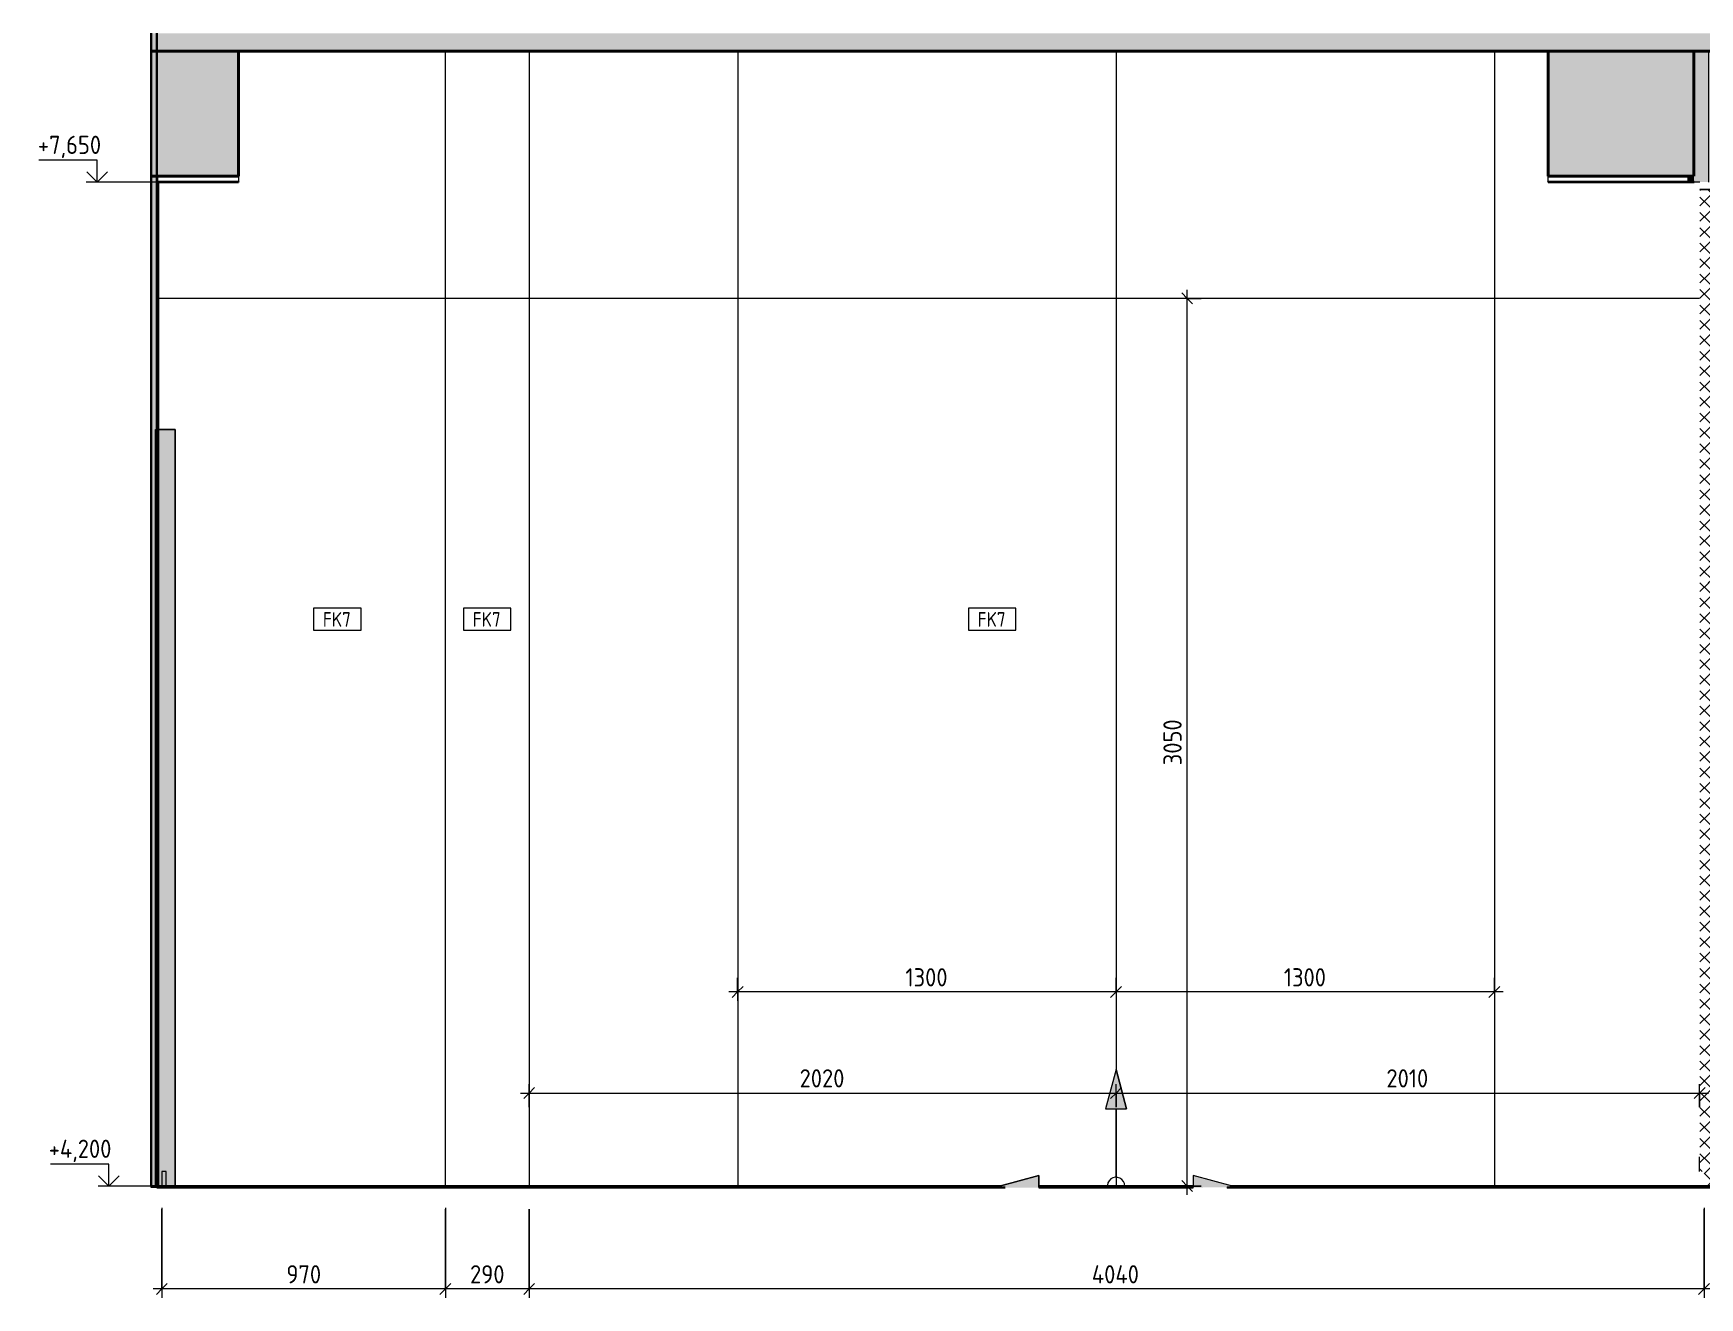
# Model space of a CAD drawing. Header units: millimetres. Extents: x 98018 to 155899, y -1987 to 21700.
# Drawn here: x 132252 to 137976, y 3816 to 8161 of the extents above; entities that cross this region are included whole.
import ezdxf

# ---------------------------------------------------------------- set-up
doc = ezdxf.new("R2010")
doc.units = ezdxf.units.MM
for name, color, linetype, lineweight in [('A-ANNO-DIMS', 7, 'Continuous', 9), ('A-ANNO-DIMS-25', 7, 'Continuous', 9), ('A-DETL-GENF', 7, 'Continuous', 9), ('A-FLOR', 7, 'Continuous', 9), ('A-GENM', 7, 'Continuous', 9), ('A-GLAZ-CWMG', 7, 'Continuous', 9), ('A-WALL-IDEN', 7, 'Continuous', 9), ('A-WALL-PATT', 7, 'Continuous', 9), ('G-ANNO-DIMS', 7, 'Continuous', 9), ('G-ANNO-DIMS-1', 7, 'Continuous', 20), ('I-WALL', 7, 'Continuous', 9)]:
    doc.layers.add(name, color=color, linetype=linetype, lineweight=lineweight)
for name, color, linetype, lineweight, true_color in [('A-CLNG-1', 7, 'Continuous', 9, 0x787878), ('A-CLNG-FNSH-1', 7, 'Continuous', 30, 0x3c3c3c), ('A-FLOR-1', 7, 'Continuous', 9, 0x787878), ('A-FLOR-FNSH-1', 7, 'Continuous', 40, 0x3c3c3c), ('A-FLOR-FNSH-2', 7, 'Continuous', 30, 0x3c3c3c), ('A-WALL-5', 7, 'Continuous', 30, 0x3c3c3c), ('A-WALL-6', 7, 'Continuous', 30, 0x757575), ('A-WALL-FNSH-3', 7, 'Continuous', 30, 0x3c3c3c), ('A-WALL-FNSH-4', 7, 'Continuous', 30, 0x757575), ('I-FURN-4', 7, 'Continuous', 9, 0xc0c0c0), ('I-FURN-5', 7, 'Continuous', 9, 0xd1d1d1), ('I-FURN-9', 9, 'Continuous', 9, 0x808080), ('I-WALL-1', 7, 'Continuous', 9, 0x787878)]:
    doc.layers.add(name, color=color, linetype=linetype, lineweight=lineweight, true_color=true_color)
doc.layers.add('I-FURN-3', color=7, linetype='Continuous', lineweight=9, true_color=0xfbfbfb, transparency=0.7)
doc.styles.add('GOST Common_2', font='GOST_Common.ttf', dxfattribs={"width": 0.9, "height": 50})
doc.styles.add('ISOCPEUR_1', font='isocpeur.ttf', dxfattribs={"width": 0.9, "height": 62.5})
doc.dimstyles.new('ISO-2_5_0_9К_БОЛЬШОЙ_1', dxfattribs={"dimscale": 304.8, "dimtxt": 62.248823, "dimasz": 0.123031, "dimexe": 0.098425, "dimexo": 0.246063, "dimgap": 0, "dimtad": 1, "dimdec": 0, "dimrnd": 10, "dimzin": 0, "dimdsep": 46, "dimtxsty": 'ISOCPEUR_1', "dimblk1": 'OBLIQUE', "dimblk2": 'OBLIQUE', "dimsah": 1, "dimcen": 0.09, "dimdle": 0.098425, "dimazin": 0, "dimtfac": 1, "dimtdec": 4, "dimtix": 1, "dimtmove": 0, "dimatfit": 3, "dimfxl": 1, "dimtvp": 1, "dimtolj": 1, "dimtzin": 0, "dimarcsym": 2})
pattern_1 = [(45, (243506.04, 0), (-14.2559798, 14.2559798), []), (45, (243520.296, 0), (-14.2559798, 14.2559798), [25.202, -5.04, 0.8382, -4.202])]
pattern_2 = [(45, (0, 0), (-26.516504, 26.516504), []), (135, (0, 0), (-26.516504, -26.516504), [])]

# ---------------------------------------------------------------- blocks, each defined once
blk = doc.blocks.new('Плинтус - Плинтус светлый _сад_-32863619-Развертка 2_49-3')
at = {"layer": 'A-GENM'}
for p, q in [((-110798, 4250), (-110813, 4250)), ((-110813, 4250), (-110813, 4200)), ((-110798, 4200), (-110798, 4250)), ((-110813, 4200), (-110798, 4200))]:
    blk.add_line(p, q, dxfattribs=at)
blk = doc.blocks.new('Мебель_универсальная - Штора-32477110-Развертка 2_49-3')
at = {"layer": 'I-FURN-9'}
h = blk.add_hatch(dxfattribs=at)
h.set_pattern_fill('FP_22', color=256, style=0, pattern_type=2)
h.set_pattern_definition(pattern_2)
h.paths.add_polyline_path([(-105515, 4200), (-101136, 4200), (-101136, 4250), (-101121, 4250), (-101121, 5059), (-101133, 5059), (-101133, 5141), (-101121, 5141), (-101121, 7625), (-101150, 7625), (-101150, 6325), (-102605, 6325), (-102605, 7625), (-102655, 7625), (-102655, 6325), (-104075, 6325), (-104075, 7625), (-104125, 7625), (-104125, 6325), (-105500, 6325), (-105500, 7625), (-105529, 7625), (-105529, 4300), (-105530, 4300), (-105530, 4250), (-105515, 4250)])
h.paths.add_polyline_path([(-102485, 4250), (-102605, 4250), (-102605, 6275), (-101150, 6275), (-101150, 4250), (-102056.2, 4250)])
h.paths.add_polyline_path([(-102655, 4250), (-104075, 4250), (-104075, 6275), (-102655, 6275), (-102655, 5186.4)])
h.paths.add_polyline_path([(-104125, 4250), (-105500, 4250), (-105500, 6275), (-104125, 6275), (-104125, 6178)])
h = blk.add_hatch(dxfattribs=at)
h.set_pattern_fill('FP_22', color=256, style=0, pattern_type=2)
h.set_pattern_definition(pattern_2)
h.paths.add_polyline_path([(-101121, 4200), (-101121, 4250), (-101136, 4250), (-101136, 4200)])
h.paths.add_polyline_path([(-104075, 4250), (-102655, 4250), (-102655, 6275), (-104075, 6275), (-104075, 6178)])
h.paths.add_polyline_path([(-104125, 4250), (-104125, 6275), (-105500, 6275), (-105500, 4250), (-104568.8, 4250)])
h.paths.add_polyline_path([(-102056.2, 4390), (-101960, 4390), (-101960, 6155), (-102485, 6155), (-102485, 4390)])
h.paths.add_polyline_path([(-101742.1, 4390), (-101270, 4390), (-101270, 6155), (-101800, 6155), (-101800, 4390)])
h.paths.add_polyline_path([(-101920, 5010), (-101900, 5010), (-101900, 5060), (-101905, 5060), (-101905, 5417.5), (-101900, 5417.5), (-101900, 5467.5), (-101940, 5467.5), (-101940, 5417.5), (-101935, 5417.5), (-101935, 5060), (-101940, 5060), (-101940, 5010), (-101925.2, 5010)])
h.paths.add_polyline_path([(-101830, 5010), (-101820, 5010), (-101820, 5060), (-101825, 5060), (-101825, 5417.5), (-101820, 5417.5), (-101820, 5467.5), (-101860, 5467.5), (-101859.9, 5417.5), (-101855, 5417.5), (-101855, 5060), (-101860, 5060), (-101859.9, 5010), (-101834.8, 5010)])
h.paths.add_polyline_path([(-101428.1, 6325), (-101150, 6325), (-101150, 7625), (-102605, 7625), (-102605, 6325), (-102056.2, 6325)])
h.paths.add_polyline_path([(-102655, 6325), (-102655, 7625), (-104075, 7625), (-104075, 6325), (-103312.5, 6325)])
h.paths.add_polyline_path([(-104568.8, 6325), (-104125, 6325), (-104125, 7625), (-105500, 7625), (-105500, 6325)])
h = blk.add_hatch(dxfattribs=at)
h.set_pattern_fill('FP_22', color=256, style=0, pattern_type=2)
h.set_pattern_definition(pattern_2)
h.paths.add_polyline_path([(-102605, 4250), (-101150, 4250), (-101150, 6275), (-102605, 6275), (-102605, 4390)])
h.paths.add_polyline_path([(-101960, 4390), (-102485, 4390), (-102485, 6155), (-101960, 6155), (-101960, 4442.7)])
h.paths.add_polyline_path([(-101742.1, 4390), (-101800, 4390), (-101800, 6155), (-101270, 6155), (-101270, 4390), (-101428.1, 4390)])
h.paths.add_polyline_path([(-101920, 5010), (-101940, 5010), (-101940, 5060), (-101935, 5060), (-101935, 5417.5), (-101940, 5417.5), (-101940, 5467.5), (-101900, 5467.5), (-101900, 5417.5), (-101905, 5417.5), (-101905, 5060), (-101900, 5060), (-101900, 5010), (-101914.8, 5010)])
h.paths.add_polyline_path([(-101860, 5010), (-101859.9, 5060), (-101855, 5060), (-101855, 5417.5), (-101860, 5417.5), (-101859.9, 5467.5), (-101820, 5467.5), (-101820, 5417.5), (-101825, 5417.5), (-101825, 5060), (-101820, 5060), (-101820, 5010), (-101859.9, 5010)])
h = blk.add_hatch(dxfattribs=at)
h.set_pattern_fill('FP_22', color=256, style=0, pattern_type=2)
h.set_pattern_definition(pattern_2)
h.paths.add_polyline_path([(-101121, 5059), (-101121, 5141), (-101133, 5141), (-101133, 5059)])
at = {"layer": 'I-FURN-4'}
for p, q in [((-105529, 7625), (-101121, 7625)), ((-101121, 7625), (-105529, 7625)), ((-105530, 4250), (-105530, 4300)), ((-104568.8, 4200), (-101428.1, 4200))]:
    blk.add_line(p, q, dxfattribs=at)
blk = doc.blocks.new('Прямоугольный импост - Импост структурный с накладкой - 160мм Темный-32426407-Развертка 2_49-3')
at = {"layer": 'A-GLAZ-CWMG'}
blk.add_hatch(color=256, dxfattribs=at).paths.add_polyline_path([(-105500, 7650), (-105500, 8100), (-105530, 8100), (-105530, 7650), (-105510, 7650)])
blk.add_line((-105500, 8100), (-105500, 7650), dxfattribs=at)
blk = doc.blocks.new('Начало раскладки_красным - Начало раскладки_красным-26110621-Развертка 2_49-3')
at = {"layer": 'A-DETL-GENF'}
for points in [[(-107498.8, 4464.8), (-107535, 4600), (-107571.2, 4464.8)], [(-107799.8, 4194.8), (-107799.8, 4236.2), (-107935, 4200), (-107915.8, 4194.8)], [(-107270.2, 4194.8), (-107153.7, 4195), (-107135, 4200), (-107270.2, 4236.2), (-107270.2, 4195)]]:
    blk.add_hatch(color=256, dxfattribs=at).paths.add_polyline_path(points)
for p, q in [((-107535, 4600), (-107571.2, 4464.8)), ((-107535, 4600), (-107571.2, 4464.8)), ((-107498.8, 4464.8), (-107535, 4600)), ((-107535, 4600), (-107498.8, 4464.8)), ((-107571.2, 4464.8), (-107498.8, 4464.8)), ((-107571.2, 4464.8), (-107498.8, 4464.8)), ((-107535, 4230), (-107535, 4464.8)), ((-107799.8, 4236.2), (-107935, 4200)), ((-107935, 4200), (-107799.8, 4236.2)), ((-107799.8, 4194.8), (-107799.8, 4236.2)), ((-107799.8, 4236.2), (-107799.8, 4194.8)), ((-107135, 4200), (-107270.2, 4236.2)), ((-107270.2, 4236.2), (-107270.2, 4194.8)), ((-107135, 4200), (-107270.2, 4236.2)), ((-107270.2, 4236.2), (-107270.2, 4194.8)), ((-107935, 4200), (-107915.8, 4194.8)), ((-107935, 4200), (-107915.8, 4194.8)), ((-107565, 4200), (-107799.8, 4200)), ((-107505, 4200), (-107270.2, 4200)), ((-107154.2, 4194.8), (-107135, 4200)), ((-107135, 4200), (-107154.2, 4194.8))]:
    blk.add_line(p, q, dxfattribs=at)
for start, end in [(0, 189.9334), (349.7693, 0)]:
    blk.add_arc((-107535, 4200), 30, start, end, dxfattribs=at)
blk = doc.blocks.new('Высотные отметки - Стрелка_Верх-17668718-Развертка 2_49-3')
at = {"layer": 'G-ANNO-DIMS'}
for p, q in [((-111035.3, 7725), (-111235.3, 7725)), ((-111035.3, 7650), (-111035.3, 7725)), ((-110997.4, 7650), (-111072.4, 7650))]:
    blk.add_line(p, q, dxfattribs=at)
at = {"layer": 'G-ANNO-DIMS-1'}
for q in [(-111070.6, 7685.4), (-110999.9, 7685.4)]:
    blk.add_line((-111035.3, 7650), q, dxfattribs=at)
blk = doc.blocks.new('DIMBLOCK30-Развертка 2_49-3')
at = {"layer": 'A-ANNO-DIMS-25'}
for p, q in [((137991, 4125), (137991, 3816.2)), ((139406, 4125), (139406, 3816.2)), ((137991, 3846.2), (137991, 4120)), ((139406, 3846.2), (139406, 4120)), ((139406, 3846.2), (137991, 3846.2))]:
    blk.add_line(p, q, dxfattribs=at)
at = {"layer": 'A-ANNO-DIMS-25', "lineweight": 20}
for p, q in [((137991, 3846.2), (137972.3, 3827.5)), ((137991, 3846.2), (138009.8, 3865)), ((139406, 3846.2), (139387.3, 3827.5)), ((139406, 3846.2), (139424.8, 3865))]:
    blk.add_line(p, q, dxfattribs=at)
at = {"layer": 'A-ANNO-DIMS-25', "color": 0, "insert": (138621.9, 3927.9), "char_height": 62.5, "width": 183.873, "attachment_point": 1, "line_spacing_factor": 1.149209, "style": 'ISOCPEUR_1'}
blk.add_mtext('1420', dxfattribs=at)
blk = doc.blocks.new('_Oblique')
at = {"color": 0, "linetype": 'ByBlock', "lineweight": -2}
blk.add_line((-0.5, -0.5), (0.5, 0.5), dxfattribs=at)
blk = doc.blocks.new('DIMBLOCK31-Развертка 2_49-3')
at = {"layer": 'A-ANNO-DIMS-25'}
for p, q in [((137991, 4125), (137991, 3816.2)), ((133955, 4120), (133955, 3816.2)), ((133955, 3846.2), (133955, 4120)), ((137991, 3846.2), (137991, 4120)), ((137991, 3846.2), (133955, 3846.2))]:
    blk.add_line(p, q, dxfattribs=at)
at = {"layer": 'A-ANNO-DIMS-25', "lineweight": 20}
for p, q in [((133955, 3846.2), (133936.3, 3827.5)), ((133955, 3846.2), (133973.8, 3865)), ((137991, 3846.2), (137972.3, 3827.5)), ((137991, 3846.2), (138009.8, 3865))]:
    blk.add_line(p, q, dxfattribs=at)
at = {"layer": 'A-ANNO-DIMS-25', "color": 0, "insert": (135888, 3927.9), "char_height": 62.5, "width": 203.985, "attachment_point": 1, "line_spacing_factor": 1.149209, "style": 'ISOCPEUR_1'}
blk.add_mtext('4040', dxfattribs=at)
blk = doc.blocks.new('DIMBLOCK32-Развертка 2_49-3')
at = {"layer": 'A-ANNO-DIMS-25'}
for p, q in [((133667, 4125), (133667, 3816.2)), ((133667, 3846.2), (133667, 4120)), ((133955, 4120), (133955, 3816.2)), ((133955, 3846.2), (133955, 4120)), ((133955, 3846.2), (133667, 3846.2))]:
    blk.add_line(p, q, dxfattribs=at)
at = {"layer": 'A-ANNO-DIMS-25', "lineweight": 20}
for p, q in [((133667, 3846.2), (133648.3, 3827.5)), ((133667, 3846.2), (133685.8, 3865)), ((133955, 3846.2), (133936.3, 3827.5)), ((133955, 3846.2), (133973.8, 3865))]:
    blk.add_line(p, q, dxfattribs=at)
at = {"layer": 'A-ANNO-DIMS-25', "color": 0, "insert": (133751.8, 3927.9), "char_height": 62.5, "width": 142.215, "attachment_point": 1, "line_spacing_factor": 1.149209, "style": 'ISOCPEUR_1'}
blk.add_mtext('290', dxfattribs=at)
blk = doc.blocks.new('DIMBLOCK33-Развертка 2_49-3')
at = {"layer": 'A-ANNO-DIMS-25'}
for p, q in [((132693, 4125), (132693, 3816.2)), ((133667, 4125), (133667, 3816.2)), ((132693, 3846.2), (132693, 4120)), ((133667, 3846.2), (133667, 4120)), ((133667, 3846.2), (132663, 3846.2))]:
    blk.add_line(p, q, dxfattribs=at)
at = {"layer": 'A-ANNO-DIMS-25', "lineweight": 20}
for p, q in [((132693, 3846.2), (132674.3, 3827.5)), ((132693, 3846.2), (132711.8, 3865)), ((133667, 3846.2), (133648.3, 3827.5)), ((133667, 3846.2), (133685.8, 3865))]:
    blk.add_line(p, q, dxfattribs=at)
at = {"layer": 'A-ANNO-DIMS-25', "color": 0, "insert": (133120.8, 3927.9), "char_height": 62.5, "width": 142.215, "attachment_point": 1, "line_spacing_factor": 1.149209, "style": 'ISOCPEUR_1'}
blk.add_mtext('970', dxfattribs=at)
blk = doc.blocks.new('М_стена_0001 - Типоразмер_без рамки-25382661-Развертка 2_49-3')
at = {"layer": 'A-WALL-IDEN'}
for p, q in [((-110128.3, 6185.6), (-110291.5, 6185.6)), ((-110291.5, 6185.6), (-110291.5, 6110.6)), ((-110128.3, 6110.6), (-110128.3, 6185.6)), ((-110291.5, 6110.6), (-110128.3, 6110.6))]:
    blk.add_line(p, q, dxfattribs=at)
blk = doc.blocks.new('DIMBLOCK35-Развертка 2_49-3')
at = {"layer": 'A-ANNO-DIMS-25'}
for p, q in [((133955, 4471), (133955, 4549.5)), ((135971, 4471), (135971, 4549.5)), ((133925, 4519.5), (135971, 4519.5)), ((133955, 4519.5), (133955, 4471)), ((135971, 4519.5), (135971, 4471))]:
    blk.add_line(p, q, dxfattribs=at)
at = {"layer": 'A-ANNO-DIMS-25', "lineweight": 20}
for p, q in [((133955, 4519.5), (133973.8, 4538.3)), ((135971, 4519.5), (135989.8, 4538.3)), ((133955, 4519.5), (133936.3, 4500.8)), ((135971, 4519.5), (135952.3, 4500.8))]:
    blk.add_line(p, q, dxfattribs=at)
at = {"layer": 'A-ANNO-DIMS-25', "color": 0, "insert": (134884, 4601.2), "char_height": 62.5, "width": 189.619, "attachment_point": 1, "line_spacing_factor": 1.149209, "style": 'ISOCPEUR_1'}
blk.add_mtext('2020', dxfattribs=at)
blk = doc.blocks.new('DIMBLOCK36-Развертка 2_49-3')
at = {"layer": 'A-ANNO-DIMS-25'}
for p, q in [((135971, 4471), (135971, 4549.5)), ((137976, 4471), (137976, 4549.5)), ((135971, 4519.5), (138006, 4519.5)), ((135971, 4519.5), (135971, 4471)), ((137976, 4519.5), (137976, 4471))]:
    blk.add_line(p, q, dxfattribs=at)
at = {"layer": 'A-ANNO-DIMS-25', "lineweight": 20}
for p, q in [((135971, 4519.5), (135989.8, 4538.3)), ((137976, 4519.5), (137994.8, 4538.3)), ((135971, 4519.5), (135952.3, 4500.8)), ((137976, 4519.5), (137957.3, 4500.8))]:
    blk.add_line(p, q, dxfattribs=at)
at = {"layer": 'A-ANNO-DIMS-25', "color": 0, "insert": (136899.9, 4601.2), "char_height": 62.5, "width": 176.691, "attachment_point": 1, "line_spacing_factor": 1.149209, "style": 'ISOCPEUR_1'}
blk.add_mtext('2010', dxfattribs=at)
blk = doc.blocks.new('DIMBLOCK37-Развертка 2_49-3')
at = {"layer": 'A-ANNO-DIMS-25'}
for p, q in [((136215.5, 4170), (136215.5, 7280)), ((136264, 7250), (136185.5, 7250)), ((136215.5, 7250), (136264, 7250)), ((136264, 4200), (136185.5, 4200)), ((136215.5, 4200), (136264, 4200))]:
    blk.add_line(p, q, dxfattribs=at)
at = {"layer": 'A-ANNO-DIMS-25', "lineweight": 20}
for p, q in [((136215.5, 7250), (136196.7, 7268.8)), ((136215.5, 7250), (136234.2, 7231.2)), ((136215.5, 4200), (136196.7, 4218.7)), ((136215.5, 4200), (136234.2, 4181.2))]:
    blk.add_line(p, q, dxfattribs=at)
at = {"layer": 'A-ANNO-DIMS-25', "color": 0, "insert": (136133.8, 5646), "char_height": 62.5, "width": 189.619, "attachment_point": 1, "rotation": 90, "line_spacing_factor": 1.149209, "style": 'ISOCPEUR_1'}
blk.add_mtext('3050', dxfattribs=at)
blk = doc.blocks.new('DIMBLOCK38-Развертка 2_49-3')
at = {"layer": 'A-ANNO-DIMS-25', "lineweight": 20}
for p, q in [((135971, 4866.8), (135952.3, 4848)), ((135971, 4866.8), (135989.8, 4885.5)), ((137271, 4866.8), (137252.3, 4848)), ((137271, 4866.8), (137289.8, 4885.5))]:
    blk.add_line(p, q, dxfattribs=at)
at = {"layer": 'A-ANNO-DIMS-25'}
for p, q in [((135971, 4915.3), (135971, 4836.8)), ((135971, 4866.8), (135971, 4915.3)), ((137301, 4866.8), (135971, 4866.8)), ((137271, 4915.3), (137271, 4836.8)), ((137271, 4866.8), (137271, 4915.3))]:
    blk.add_line(p, q, dxfattribs=at)
at = {"layer": 'A-ANNO-DIMS-25', "color": 0, "insert": (136547.4, 4948.4), "char_height": 62.5, "width": 176.691, "attachment_point": 1, "line_spacing_factor": 1.149209, "style": 'ISOCPEUR_1'}
blk.add_mtext('1300', dxfattribs=at)
blk = doc.blocks.new('DIMBLOCK39-Развертка 2_49-3')
at = {"layer": 'A-ANNO-DIMS-25'}
for p, q in [((135971, 4866.8), (134641, 4866.8)), ((134671, 4915.3), (134671, 4836.8)), ((134671, 4866.8), (134671, 4915.3)), ((135971, 4915.3), (135971, 4836.8)), ((135971, 4866.8), (135971, 4915.3))]:
    blk.add_line(p, q, dxfattribs=at)
at = {"layer": 'A-ANNO-DIMS-25', "lineweight": 20}
for p, q in [((134671, 4866.8), (134652.3, 4848)), ((134671, 4866.8), (134689.8, 4885.5)), ((135971, 4866.8), (135952.3, 4848)), ((135971, 4866.8), (135989.8, 4885.5))]:
    blk.add_line(p, q, dxfattribs=at)
at = {"layer": 'A-ANNO-DIMS-25', "color": 0, "insert": (135247.4, 4948.4), "char_height": 62.5, "width": 176.691, "attachment_point": 1, "line_spacing_factor": 1.149209, "style": 'ISOCPEUR_1'}
blk.add_mtext('1300', dxfattribs=at)

msp = doc.modelspace()

# ---------------------------------------------------------------- hatches: boundary and pattern name
at = {"layer": 'A-CLNG-1'}
h = msp.add_hatch(color=256, dxfattribs=at)
h.paths.add_polyline_path([(137936, 7650), (137957, 7650), (137957, 7651), (137456, 7651), (137456, 7650), (137681, 7650)])
h.paths.add_polyline_path([(132681.5, 7650), (132956, 7650), (132956, 7651), (132677, 7651), (132677, 7650)])
at = {"layer": 'A-FLOR-1'}
h = msp.add_hatch(dxfattribs=at)
h.set_pattern_fill('FP_19', color=256, style=0, pattern_type=2)
h.set_pattern_definition(pattern_1)
h.paths.add_polyline_path([(141449.8, 8100), (142706.1, 8100), (142706.1, 8161.2), (132655.8, 8161.2), (132655.8, 8100), (140193.5, 8100)])
h = msp.add_hatch(dxfattribs=at)
h.set_pattern_fill('FP_19', color=256, style=0, pattern_type=2)
h.set_pattern_definition(pattern_1)
h.paths.add_polyline_path([(137681, 7670), (137956, 7670), (137956, 8100), (137456, 8100), (137456, 7670)])
h.paths.add_polyline_path([(132673.3, 7670), (132956, 7670), (132956, 8100), (132656, 8100), (132656, 7670)])
at = {"layer": 'A-WALL-PATT'}
h = msp.add_hatch(dxfattribs=at)
h.set_pattern_fill('FP_21', color=256, style=0, pattern_type=2)
h.set_pattern_definition([(0, (132681.5, 4200), (0, 3050), []), (90, (132681.5, 4200), (-1300, 8e-14), [])])
h.paths.add_polyline_path([(132738.3, 4200), (133667, 4200), (133667, 8100), (132956, 8100), (132956, 7650), (132681.5, 7650), (132681.5, 6800), (132738.3, 6800), (132738.3, 4909.8)])
h = msp.add_hatch(dxfattribs=at)
h.set_pattern_fill('FP_23', color=256, style=0, pattern_type=2)
h.set_pattern_definition([(0, (133960.5, 4200), (0, 3050), []), (90, (133960.5, 4200), (-1300, 8e-14), [])])
h.paths.add_polyline_path([(133955, 4200), (133955, 8100), (133667, 8100), (133667, 4200), (133912.1, 4200)])
h = msp.add_hatch(dxfattribs=at)
h.set_pattern_fill('FP_24', color=256, style=0, pattern_type=2)
h.set_pattern_definition([(0, (137271, 4200), (0, 3050), []), (90, (137271, 4200), (-1300, 8e-14), [])])
h.paths.add_polyline_path([(137976, 4200), (137976, 7650), (137456, 7650), (137456, 8100), (133955, 8100), (133955, 4200), (135571, 4200), (135706.3, 4236.2), (135706.3, 4200), (136235.8, 4200), (136235.8, 4236.2), (136371, 4200), (137975.3, 4200)])
h.paths.add_polyline_path([(136007.3, 4464.8), (135934.8, 4464.8), (135971, 4600)])
at = {"layer": 'I-FURN-3'}
h = msp.add_hatch(color=256, dxfattribs=at)
h.paths.add_polyline_path([(132708, 4200), (132708, 4250), (132693, 4250), (132693, 4200)])
h.paths.add_polyline_path([(132676, 4200), (132681.5, 4200), (132681.5, 6800), (132671, 6800), (132671, 4200)])
msp.add_hatch(color=256, dxfattribs=at).paths.add_polyline_path([(132681.9, 4200), (132693, 4200), (132693, 4250), (132708, 4250), (132708, 4200), (132738.3, 4200), (132738.3, 6800), (132681.5, 6800), (132681.5, 4200)])
at = {"layer": 'I-WALL'}
for points in [[(137976, 7650), (137976, 8100), (137956, 8100), (137956, 7651), (137957, 7651), (137957, 7650), (137958.3, 7650)], [(137956, 7651), (137956, 7670), (137936, 7670), (137936, 7651)], [(132676, 4195), (132676, 4200), (132656, 4200), (132656, 4195), (132671, 4195)]]:
    msp.add_hatch(color=256, dxfattribs=at).paths.add_polyline_path(points)
at = {"layer": 'I-WALL-1'}
h = msp.add_hatch(dxfattribs=at)
h.set_pattern_fill('FP_20', color=256, style=0, pattern_type=2)
h.set_pattern_definition([(0, (243506.04, 0), (30.48, 7.62), [2.515, -20.345, 2.515, -20.345, -121.92]), (0, (243506.04, 0), (30.48, 7.62), [-45.72, 2.515, -43.205, 2.515, -20.345, -53.34]), (0, (243506.04, 0), (30.48, 7.62), [-114.3, 2.515, -12.725, 2.515, -35.585]), (120, (243517.47, 3.81), (-21.8391136, 22.5864543), [2.515, -20.345, 2.515, -20.345, -121.92]), (120, (243517.47, 3.81), (-21.8391136, 22.5864543), [-45.72, 2.515, -43.205, 2.515, -20.345, -53.34]), (120, (243517.47, 3.81), (-21.8391136, 22.5864543), [-114.3, 2.515, -12.725, 2.515, -35.585]), (240, (243521.28, 19.05), (-8.6408864, -30.2064543), [2.515, -20.345, 2.515, -20.345, -121.92]), (240, (243521.28, 19.05), (-8.6408864, -30.2064543), [-45.72, 2.515, -43.205, 2.515, -20.345, -53.34]), (240, (243521.28, 19.05), (-8.6408864, -30.2064543), [-114.3, 2.515, -12.725, 2.515, -35.585])])
h.paths.add_polyline_path([(132671, 4200), (132671, 6800), (132676, 6800), (132676, 7670), (132656, 7670), (132656, 4200)])

# ---------------------------------------------------------------- linework, layer by layer
at = {"layer": 'A-CLNG-FNSH-1'}
for p, q in [((132956, 7651), (132676, 7651)), ((132676, 7650), (132956, 7650)), ((132956, 7650), (132956, 7651)), ((137957, 7651), (137456, 7651)), ((137456, 7651), (137456, 7650)), ((137456, 7650), (137957, 7650)), ((137957, 7650), (137957, 7651))]:
    msp.add_line(p, q, dxfattribs=at)
at = {"layer": 'A-FLOR'}
msp.add_line((132676, 4195), (132655.8, 4195), dxfattribs=at)
at = {"layer": 'A-FLOR-FNSH-1'}
for p, q in [((142706.1, 8100), (132655.8, 8100)), ((132956, 7670), (132956, 8100)), ((137456, 8100), (137456, 7670)), ((137956, 7670), (137956, 8100)), ((132655.8, 7670), (132956, 7670)), ((137456, 7670), (137956, 7670))]:
    msp.add_line(p, q, dxfattribs=at)
at = {"layer": 'A-FLOR-FNSH-2'}
for p, q in [((135571, 4200), (132677, 4200)), ((132677, 4200), (132677, 4195)), ((132677, 4195), (135589.7, 4195)), ((136235.8, 4200), (135706.3, 4200)), ((135706.3, 4195), (136235.8, 4195)), ((136352.4, 4195), (142706.1, 4195)), ((142706.1, 4200), (136371, 4200))]:
    msp.add_line(p, q, dxfattribs=at)
at = {"layer": 'A-WALL-5'}
for p, q in [((132656, 8161.2), (132656, 4200)), ((132656, 4200), (132676, 4200))]:
    msp.add_line(p, q, dxfattribs=at)
at = {"layer": 'A-WALL-6'}
msp.add_line((132676, 4200), (132676, 8161.2), dxfattribs=at)
at = {"layer": 'A-WALL-FNSH-3'}
msp.add_line((132676, 4195), (132677, 4195), dxfattribs=at)
at = {"layer": 'A-WALL-FNSH-4'}
for p, q in [((132676, 7670), (132676, 4195)), ((132677, 4195), (132677, 7670))]:
    msp.add_line(p, q, dxfattribs=at)
at = {"layer": 'G-ANNO-DIMS'}
for p, q in [((132536.3, 7650), (132470.8, 7650)), ((132813.2, 7650), (132536.3, 7650)), ((132738.3, 4200), (132511, 4200))]:
    msp.add_line(p, q, dxfattribs=at)
at = {"layer": 'I-FURN-4'}
for p, q in [((132671, 6800), (132738.3, 6800)), ((132671, 4200), (132671, 6800)), ((132738.3, 4200), (132738.3, 6800)), ((132738.3, 4200), (132671, 4200))]:
    msp.add_line(p, q, dxfattribs=at)
at = {"layer": 'I-FURN-5'}
for q in [(132677, 6800), (132738.3, 4200)]:
    msp.add_line((132738.3, 6800), q, dxfattribs=at)
at = {"layer": 'I-WALL'}
for p, q in [((133667, 4200), (133667, 8100)), ((133955, 8100), (133955, 4200)), ((132681.5, 7650), (132681.5, 4200)), ((132956, 7670), (132956, 7651)), ((137456, 7651), (137456, 7670)), ((137936, 7651), (137936, 7670)), ((137977, 7650), (137957, 7650)), ((132656, 4194.8), (132656, 4200))]:
    msp.add_line(p, q, dxfattribs=at)

# ---------------------------------------------------------------- block references
at = {"layer": 'A-DETL-GENF'}
msp.add_blockref('Начало раскладки_красным - Начало раскладки_красным-26110621-Развертка 2_49-3', (243506, 0), dxfattribs=at)
at = {"layer": 'A-GENM'}
msp.add_blockref('Плинтус - Плинтус светлый _сад_-32863619-Развертка 2_49-3', (243506, 0), dxfattribs=at)
at = {"layer": 'A-GLAZ-CWMG'}
msp.add_blockref('Прямоугольный импост - Импост структурный с накладкой - 160мм Темный-32426407-Развертка 2_49-3', (243506, 0), dxfattribs=at)
at = {"layer": 'A-WALL-IDEN'}
for p in [(243506, 0), (244020.7, 0), (245755.4, 0)]:
    msp.add_blockref('М_стена_0001 - Типоразмер_без рамки-25382661-Развертка 2_49-3', p, dxfattribs=at)
at = {"layer": 'G-ANNO-DIMS'}
for p in [(243506, 0), (243546.2, -3450)]:
    msp.add_blockref('Высотные отметки - Стрелка_Верх-17668718-Развертка 2_49-3', p, dxfattribs=at)
at = {"layer": 'I-FURN-4'}
msp.add_blockref('Мебель_универсальная - Штора-32477110-Развертка 2_49-3', (243506, 0), dxfattribs=at)

# ---------------------------------------------------------------- texts
at = {"layer": 'A-WALL-IDEN', "char_height": 50, "width": 124.462, "attachment_point": 1, "style": 'GOST Common_2'}
for insert in [(133246.1, 6172), (133760.8, 6172), (135495.4, 6172)]:
    msp.add_mtext('FK7', dxfattribs=dict(at, insert=insert))

# ---------------------------------------------------------------- dimensions: what is measured, and where the dimension line sits
at = {"layer": 'A-ANNO-DIMS'}
dim = msp.add_linear_dim(base=(136215.5, 7250), p1=(136189, 4200), p2=(136189, 7250), angle=90, dimstyle='ISO-2_5_0_9К_БОЛЬШОЙ_1', override={"dimpost": '<>', "dimfxl": 3050}, dxfattribs=at)
dim.commit()
dim.dimension.update_dxf_attribs({"geometry": 'DIMBLOCK37-Развертка 2_49-3', "text_midpoint": (136184.2, 5725)})
for base, p1, p2, override, picture, middle in [((134671, 4866.8), (135971, 4840.3), (134671, 4840.3), {"dimpost": '<>', "dimfxl": 1300}, 'DIMBLOCK39-Развертка 2_49-3', (135321, 4898)), ((135971, 4866.8), (137271, 4840.3), (135971, 4840.3), {"dimpost": '<>', "dimfxl": 1300}, 'DIMBLOCK38-Развертка 2_49-3', (136621, 4898)), ((135971, 4519.5), (133955, 4546), (135971, 4546), {"dimpost": '<>', "dimfxl": 2016}, 'DIMBLOCK35-Развертка 2_49-3', (134963, 4550.8)), ((137976, 4519.5), (135971, 4546), (137976, 4546), {"dimpost": '<>', "dimfxl": 2005}, 'DIMBLOCK36-Развертка 2_49-3', (136973.5, 4550.8)), ((132693, 3846.2), (133667, 4200), (132693, 4200), {"dimpost": '<>', "dimfxl": 974}, 'DIMBLOCK33-Развертка 2_49-3', (133180, 3877.5)), ((133667, 3846.2), (133955, 4195), (133667, 4200), {"dimpost": '<>', "dimfxl": 288.0434}, 'DIMBLOCK32-Развертка 2_49-3', (133811, 3877.5)), ((133955, 3846.2), (137991, 4200), (133955, 4195), {"dimpost": '<>', "dimfxl": 4036.003097}, 'DIMBLOCK31-Развертка 2_49-3', (135973, 3877.5)), ((137991, 3846.2), (139406, 4200), (137991, 4200), {"dimpost": '<>', "dimfxl": 1415}, 'DIMBLOCK30-Развертка 2_49-3', (138698.5, 3877.5))]:
    dim = msp.add_linear_dim(base=base, p1=p1, p2=p2, dimstyle='ISO-2_5_0_9К_БОЛЬШОЙ_1', override=override, dxfattribs=at)
    dim.commit()
    dim.dimension.update_dxf_attribs({"geometry": picture, "text_midpoint": middle})

# ---------------------------------------------------------------- next in the draw order: texts
at = {"layer": 'G-ANNO-DIMS', "char_height": 62.5, "attachment_point": 1, "line_spacing_factor": 1.149209, "style": 'ISOCPEUR_1', "bg_fill": 3, "box_fill_scale": 1.25, "bg_fill_color": 256, "bg_fill_true_color": 13158600, "bg_fill_transparency": 0}
for s, insert, width in [('+7,650', (132267.2, 7809.2), 254.705), ('+4,200', (132304.5, 4359.2), 261.428)]:
    msp.add_mtext(s, dxfattribs=dict(at, insert=insert, width=width))

doc.saveas('drawing.dxf')
